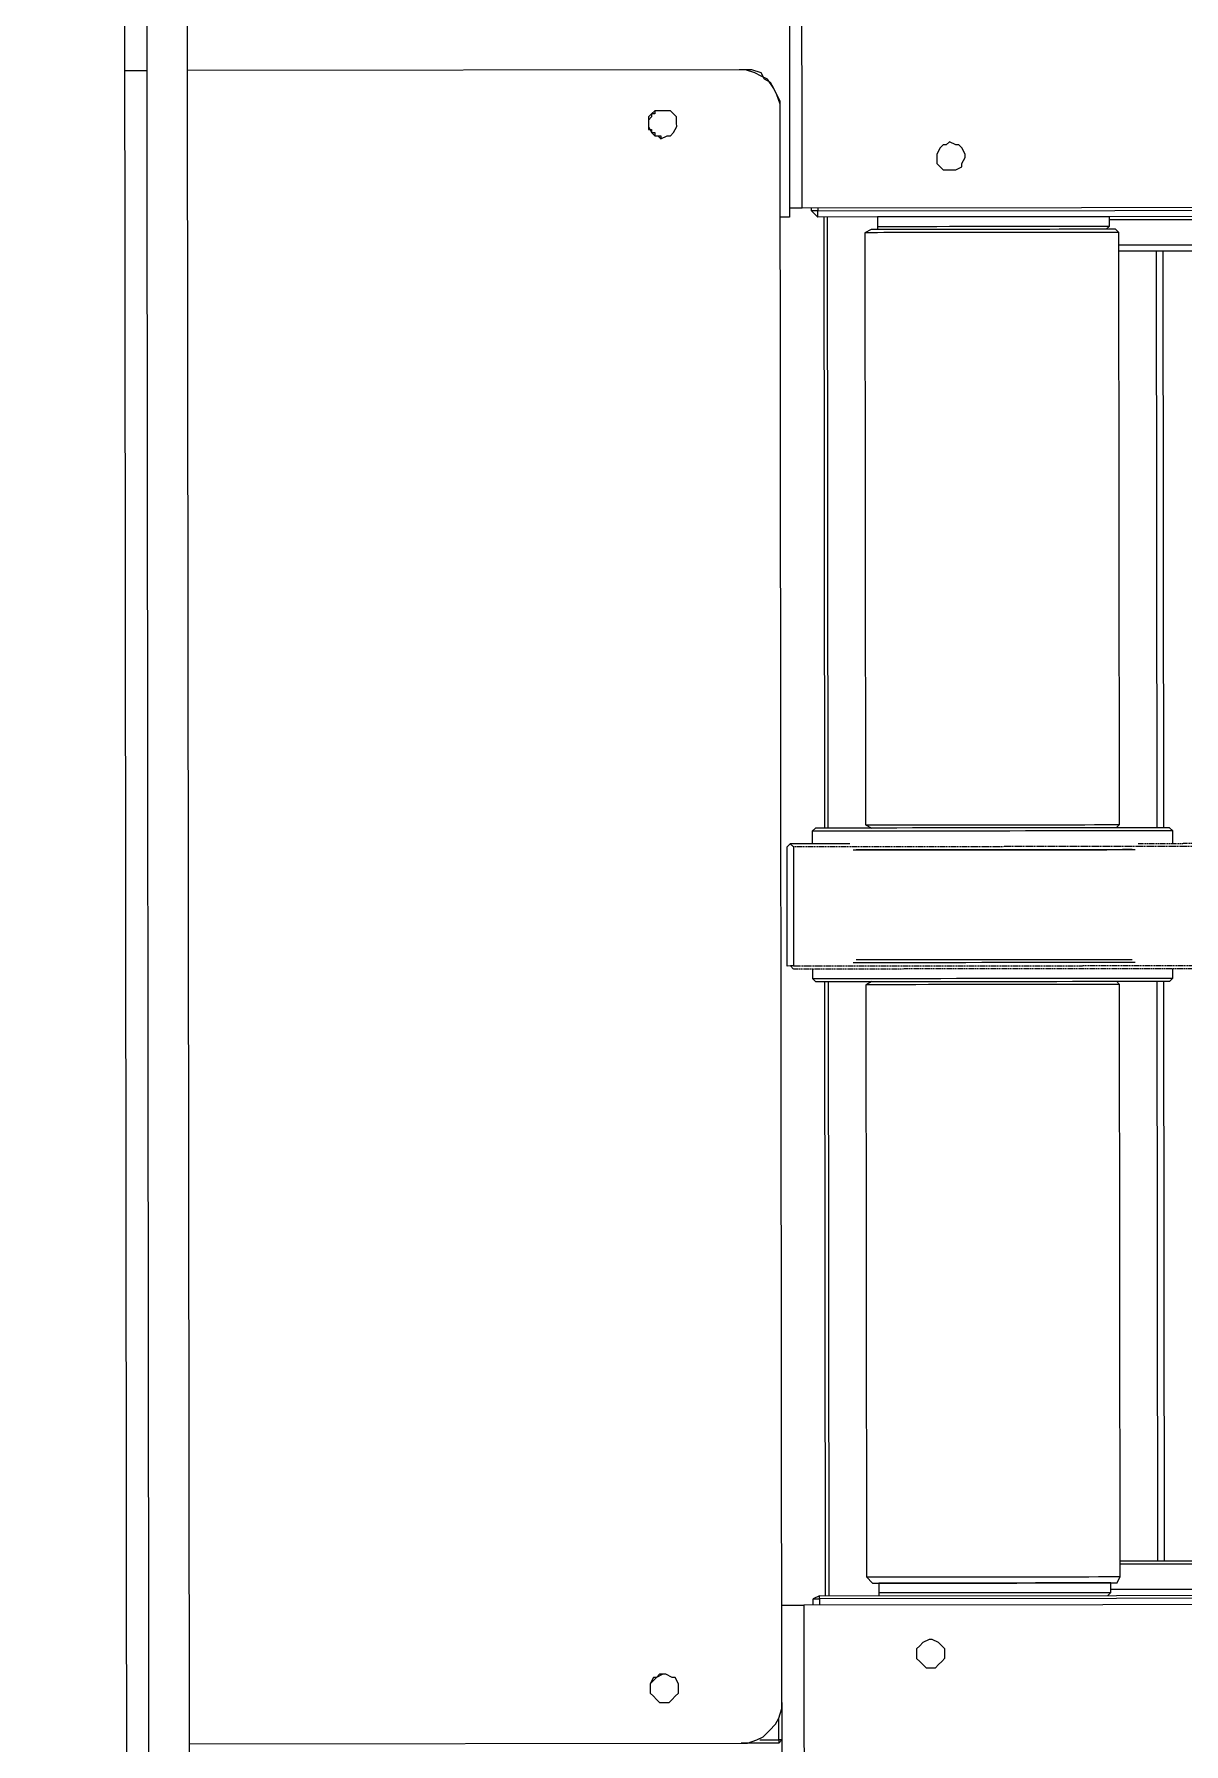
# Model space of a CAD drawing. Header units: feet. Extents: x -99009 to 3252343, y -11094690 to 9035152.
# Drawn here: x 2486816.3 to 2487088, y -1980399.1 to -1979994.8 of the extents above; entities that cross this region are included whole.
import ezdxf

# ---------------------------------------------------------------- set-up
doc = ezdxf.new("R2010")
doc.units = ezdxf.units.FT
doc.linetypes.add('PDF_IMPORT', pattern=[1, 0.8, -0.2])
doc.layers.add('1', color=1, linetype='Continuous')

# ---------------------------------------------------------------- blocks, each defined once
blk = doc.blocks.new('lEVELLING mACHINE')
at = {"color": 200, "lineweight": 25, "transparency": 33554684}
for points in [[(14802.85, 6496.05), (14802.85, 6281.91), (14805.82, 6278.95), (15070.33, 6278.95), (15073.3, 6281.91), (15073.3, 6496.05), (15070.33, 6499.01), (14805.82, 6499.01), (14802.85, 6496.05), (14802.85, 6499.01), (14802.85, 6988.77), (14805.82, 6988.77), (14802.85, 6992.48), (14802.85, 7205.87), (14805.82, 7208.83), (14802.85, 7208.83), (14802.85, 7205.87)], [(14802.85, 7199.2), (14793.22, 7199.2), (14793.22, 6289.32), (14802.85, 6289.32)], [(14653.18, 6932.46), (14653.18, 6941.35), (14653.18, 7044.34), (14652.44, 7044.34), (14651.7, 7044.34), (14650.96, 7044.34), (14650.22, 7044.34), (14648.74, 7044.34), (14648, 7044.34), (13658.1, 7044.34), (13658.1, 6909.49), (14648, 6909.49)], [(14653.18, 6909.49), (14652.44, 6909.49), (14651.7, 6909.49), (14650.96, 6909.49), (14650.22, 6909.49), (14648.74, 6909.49), (14648, 6909.49), (14648, 7044.34)], [(14979.94, 6959.13), (14808.04, 6959.13), (14808.04, 6529.39), (14979.94, 6529.39)], [(14793.22, 6942.09), (14662.82, 6942.09), (14661.33, 6942.09), (14659.11, 6941.35), (14657.63, 6940.61), (14656.15, 6939.13), (14654.66, 6937.65), (14653.92, 6936.17), (14653.18, 6933.94), (14653.18, 6932.46), (14653.18, 6556.06), (14653.18, 6553.84), (14653.92, 6552.36), (14654.66, 6550.88), (14656.15, 6548.65), (14657.63, 6547.91), (14659.11, 6547.17), (14661.33, 6546.43), (14662.82, 6546.43), (14793.22, 6546.43)], [(14653.92, 6942.09), (14662.82, 6942.09), (14661.33, 6942.09), (14659.11, 6941.35), (14657.63, 6940.61), (14656.15, 6939.13), (14654.66, 6937.65), (14653.92, 6936.17), (14653.18, 6933.94), (14653.18, 6932.46), (14653.18, 6556.06), (14653.18, 6554.58), (14653.92, 6552.36), (14654.66, 6550.88), (14655.41, 6549.39), (14656.89, 6548.65), (14657.63, 6547.17), (14659.85, 6546.43), (14661.33, 6546.43), (14662.82, 6546.43)], [(14658.37, 6941.35), (14653.92, 6941.35), (14653.92, 6942.09), (14653.18, 6941.35), (14653.92, 6941.35), (14653.92, 6936.17)], [(14662.82, 6942.09), (14662.82, 6942.09)], [(14653.18, 6932.46), (14653.18, 6932.46)], [(14681.34, 6925.79), (14682.08, 6925.79), (14682.82, 6926.53), (14683.56, 6927.27), (14684.3, 6928.01), (14684.3, 6928.76), (14684.3, 6929.5), (14684.3, 6930.24), (14683.56, 6930.98), (14682.82, 6931.72), (14682.08, 6932.46), (14681.34, 6932.46)], [(14644.29, 6907.27), (13661.06, 6907.27), (13661.06, 6908.01), (14644.29, 6908.01), (14644.29, 6909.49)], [(14645.77, 6909.49), (14645.77, 6908.01), (14644.29, 6908.01), (14644.29, 6907.27), (14645.77, 6908.01)], [(14575.38, 6905.79), (14574.64, 6905.79), (14572.42, 6905.79), (14570.2, 6905.79), (14567.97, 6905.79), (14565.01, 6905.79), (14562.05, 6905.79), (14559.08, 6905.79), (14556.86, 6905.79), (14553.9, 6905.79), (14550.93, 6905.79), (14547.97, 6905.79), (14545.75, 6905.79), (14543.52, 6905.79), (14541.3, 6905.79), (14540.56, 6905.79)], [(14575.38, 6904.3), (14576.13, 6904.3), (14576.87, 6904.3), (14577.61, 6904.3), (14579.09, 6904.3), (14581.31, 6904.3), (14582.79, 6904.3), (14585.76, 6904.3), (14587.98, 6904.3), (14590.94, 6904.3), (14593.17, 6904.3), (14596.87, 6904.3), (14599.84, 6904.3), (14602.8, 6904.3), (14605.76, 6904.3), (14608.73, 6904.3), (14611.69, 6904.3), (14614.65, 6904.3), (14617.62, 6904.3), (14620.58, 6904.3), (14622.8, 6904.3), (14624.29, 6904.3), (14626.51, 6904.3), (14627.99, 6904.3), (14628.73, 6904.3), (14630.21, 6904.3), (14630.21, 6906.53), (14630.21, 6907.27)], [(14576.13, 6907.27), (14575.38, 6906.53), (14575.38, 6904.3), (14576.13, 6904.3)], [(14630.21, 6906.53), (14629.47, 6906.53), (14628.73, 6906.53), (14627.25, 6906.53), (14625.77, 6906.53), (14623.55, 6906.53), (14621.32, 6906.53), (14619.1, 6906.53), (14616.14, 6906.53), (14613.17, 6906.53), (14610.21, 6906.53), (14607.24, 6906.53), (14604.28, 6906.53), (14601.32, 6906.53), (14598.35, 6906.53), (14594.65, 6906.53), (14592.43, 6906.53), (14589.46, 6906.53), (14586.5, 6906.53), (14584.28, 6906.53), (14582.05, 6906.53), (14579.83, 6906.53), (14578.35, 6906.53), (14577.61, 6906.53), (14576.13, 6906.53), (14575.38, 6906.53)], [(14630.21, 6906.53), (14630.21, 6906.53)], [(14642.07, 6762.04), (14642.07, 6907.27)], [(14642.81, 6907.27), (14642.81, 6762.04)], [(14631.7, 6762.04), (14633.18, 6762.79), (14633.18, 6902.82), (14631.7, 6904.3), (14630.21, 6904.3), (14629.47, 6904.3), (14627.99, 6904.3), (14625.77, 6904.3), (14624.29, 6904.3), (14621.32, 6904.3), (14619.1, 6904.3), (14616.14, 6904.3), (14613.17, 6904.3), (14610.21, 6904.3), (14607.24, 6904.3), (14604.28, 6904.3), (14600.58, 6904.3), (14597.61, 6904.3), (14594.65, 6904.3), (14591.68, 6904.3), (14588.72, 6904.3), (14585.76, 6904.3), (14583.53, 6904.3), (14581.31, 6904.3), (14579.09, 6904.3), (14577.61, 6904.3), (14576.13, 6904.3), (14575.38, 6904.3), (14574.64, 6904.3), (14573.9, 6904.3), (14573.16, 6902.82), (14573.16, 6762.79), (14573.9, 6762.04)], [(14633.18, 6902.82), (14632.44, 6902.82), (14631.7, 6902.82), (14630.95, 6902.82), (14629.47, 6902.82), (14627.99, 6902.82), (14625.77, 6902.82), (14623.55, 6902.82), (14621.32, 6902.82), (14618.36, 6902.82), (14616.14, 6902.82), (14613.17, 6902.82), (14609.47, 6902.82), (14606.5, 6902.82), (14603.54, 6902.82), (14599.84, 6902.82), (14596.87, 6902.82), (14593.91, 6902.82), (14590.94, 6902.82), (14587.98, 6902.82), (14585.02, 6902.82), (14582.79, 6902.82), (14580.57, 6902.82), (14578.35, 6902.82), (14576.87, 6902.82), (14575.38, 6902.82), (14573.9, 6902.82), (14573.16, 6902.82)], [(14630.21, 6904.3), (14630.21, 6904.3)], [(14542.78, 6899.86), (14543.52, 6899.86), (14545.75, 6899.86), (14547.97, 6899.86), (14550.93, 6899.86), (14553.9, 6899.86), (14556.86, 6899.86), (14559.08, 6899.86), (14562.05, 6899.86), (14565.01, 6899.86), (14567.97, 6899.86), (14570.2, 6899.86), (14572.42, 6899.86), (14573.16, 6899.86)], [(14573.16, 6899.12), (14571.68, 6899.12), (14569.46, 6899.12), (14567.23, 6899.12), (14564.27, 6899.12), (14561.31, 6899.12), (14558.34, 6899.12), (14556.12, 6899.12), (14553.16, 6899.12), (14550.19, 6899.12), (14547.97, 6899.12), (14545.01, 6899.12), (14543.52, 6899.12), (14542.78, 6899.12)], [(14562.79, 6762.04), (14562.79, 6899.12)], [(14564.27, 6899.12), (14564.27, 6762.04)], [(14645.77, 6759.08), (14645.77, 6761.3), (14645.03, 6762.04), (14644.29, 6762.04), (14643.55, 6762.04), (14642.07, 6762.04), (14640.59, 6762.04), (14638.36, 6762.04), (14636.14, 6762.04), (14633.92, 6762.04), (14630.95, 6762.04), (14627.99, 6762.04), (14625.03, 6762.04), (14621.32, 6762.04), (14618.36, 6762.04), (14614.65, 6762.04), (14610.95, 6762.04), (14606.5, 6762.04), (14602.8, 6762.04), (14599.09, 6762.04), (14595.39, 6762.04), (14591.68, 6762.04), (14587.98, 6762.04), (14584.28, 6762.04), (14580.57, 6762.04), (14577.61, 6762.04), (14574.64, 6762.04), (14571.68, 6762.04), (14569.46, 6762.04), (14567.23, 6762.04), (14565.01, 6762.04), (14563.53, 6762.04), (14562.79, 6762.04), (14561.31, 6762.04), (14560.57, 6761.3), (14560.57, 6759.08)], [(14645.77, 6761.3), (14645.03, 6761.3), (14643.55, 6761.3), (14642.81, 6761.3), (14641.33, 6761.3), (14639.11, 6761.3), (14636.88, 6761.3), (14634.66, 6761.3), (14631.7, 6761.3), (14628.73, 6761.3), (14625.77, 6761.3), (14622.8, 6761.3), (14619.1, 6761.3), (14615.39, 6761.3), (14611.69, 6761.3), (14607.99, 6761.3), (14604.28, 6761.3), (14599.84, 6761.3), (14596.13, 6761.3), (14592.43, 6761.3), (14588.72, 6761.3), (14585.02, 6761.3), (14582.05, 6761.3), (14578.35, 6761.3), (14575.38, 6761.3), (14572.42, 6761.3), (14570.2, 6761.3), (14567.97, 6761.3), (14565.75, 6761.3), (14564.27, 6761.3), (14562.79, 6761.3), (14561.31, 6761.3), (14560.57, 6761.3)], [(14573.16, 6762.79), (14573.9, 6762.79), (14575.38, 6762.79), (14576.87, 6762.79), (14578.35, 6762.79), (14580.57, 6762.79), (14582.79, 6762.79), (14585.02, 6762.79), (14587.98, 6762.79), (14590.94, 6762.79), (14593.91, 6762.79), (14596.87, 6762.79), (14599.84, 6762.79), (14603.54, 6762.79), (14606.5, 6762.79), (14609.47, 6762.79), (14613.17, 6762.79), (14616.14, 6762.79), (14618.36, 6762.79), (14621.32, 6762.79), (14623.55, 6762.79), (14625.77, 6762.79), (14627.99, 6762.79), (14629.47, 6762.79), (14630.95, 6762.79), (14631.7, 6762.79), (14632.44, 6762.79), (14633.18, 6762.79)], [(14633.18, 6762.79), (14633.18, 6762.79)], [(14569.46, 6757.6), (14570.94, 6757.6), (14573.9, 6757.6), (14576.87, 6757.6), (14579.83, 6757.6), (14583.53, 6757.6), (14587.24, 6757.6), (14590.2, 6757.6), (14594.65, 6757.6), (14598.35, 6757.6), (14602.06, 6757.6), (14605.76, 6757.6), (14609.47, 6757.6), (14613.17, 6757.6), (14616.88, 6757.6), (14620.58, 6757.6), (14624.29, 6757.6), (14627.25, 6757.6), (14630.21, 6757.6), (14633.18, 6757.6), (14636.14, 6757.6)], [(14635.4, 6756.86), (14633.92, 6756.86), (14630.95, 6756.86), (14627.99, 6756.86), (14625.03, 6756.86), (14621.32, 6756.86), (14618.36, 6756.86), (14614.65, 6756.86), (14610.95, 6756.86), (14606.5, 6756.86), (14602.8, 6756.86), (14599.09, 6756.86), (14595.39, 6756.86), (14591.68, 6756.86), (14587.98, 6756.86), (14584.28, 6756.86), (14580.57, 6756.86), (14577.61, 6756.86), (14574.64, 6756.86), (14571.68, 6756.86), (14570.2, 6756.86)], [(14636.88, 6729.44), (14650.22, 6729.44), (14650.96, 6729.44), (14650.22, 6730.18), (14650.22, 6758.34), (14650.96, 6758.34), (14650.22, 6759.08)], [(14650.96, 6758.34), (14651.7, 6758.34), (14651.7, 6730.18), (14650.96, 6729.44)], [(14636.14, 6730.92), (14635.4, 6730.92), (14633.18, 6730.92), (14630.21, 6730.92), (14627.25, 6730.92), (14623.55, 6730.92), (14619.84, 6730.92), (14616.88, 6730.92), (14613.17, 6730.92), (14608.73, 6730.92), (14605.02, 6730.92), (14601.32, 6730.92), (14597.61, 6730.92), (14593.91, 6730.92), (14590.2, 6730.92), (14586.5, 6730.92), (14582.79, 6730.92), (14579.83, 6730.92), (14576.13, 6730.92), (14573.16, 6730.92), (14570.94, 6730.92), (14569.46, 6730.92)], [(14570.2, 6730.92), (14572.42, 6730.92), (14574.64, 6730.92), (14578.35, 6730.92), (14581.31, 6730.92), (14584.28, 6730.92), (14587.98, 6730.92), (14591.68, 6730.92), (14595.39, 6730.92), (14599.84, 6730.92), (14603.54, 6730.92), (14607.24, 6730.92), (14610.95, 6730.92), (14614.65, 6730.92), (14618.36, 6730.92), (14622.06, 6730.92), (14625.77, 6730.92), (14628.73, 6730.92), (14631.7, 6730.92), (14634.66, 6730.92), (14635.4, 6730.92)], [(14560.57, 6729.44), (14560.57, 6726.48), (14561.31, 6725.74), (14562.05, 6725.74), (14562.79, 6725.74), (14564.27, 6725.74), (14565.75, 6725.74), (14567.23, 6725.74), (14569.46, 6725.74), (14572.42, 6725.74), (14574.64, 6725.74), (14578.35, 6725.74), (14581.31, 6725.74), (14584.28, 6725.74), (14587.98, 6725.74), (14591.68, 6725.74), (14595.39, 6725.74), (14599.84, 6725.74), (14603.54, 6725.74), (14607.24, 6725.74), (14610.95, 6725.74), (14614.65, 6725.74), (14618.36, 6725.74), (14622.06, 6725.74), (14625.77, 6725.74), (14628.73, 6725.74), (14631.7, 6725.74), (14634.66, 6725.74), (14636.88, 6725.74), (14639.11, 6725.74), (14640.59, 6725.74), (14642.07, 6725.74), (14643.55, 6725.74), (14644.29, 6725.74), (14645.03, 6725.74), (14645.77, 6726.48), (14645.77, 6729.44)], [(14560.57, 6726.48), (14561.31, 6726.48), (14562.05, 6726.48), (14563.53, 6726.48), (14565.01, 6726.48), (14567.23, 6726.48), (14569.46, 6726.48), (14572.42, 6726.48), (14574.64, 6726.48), (14577.61, 6726.48), (14581.31, 6726.48), (14584.28, 6726.48), (14587.98, 6726.48), (14591.68, 6726.48), (14595.39, 6726.48), (14599.09, 6726.48), (14603.54, 6726.48), (14607.24, 6726.48), (14610.95, 6726.48), (14614.65, 6726.48), (14618.36, 6726.48), (14622.06, 6726.48), (14625.03, 6726.48), (14628.73, 6726.48), (14631.7, 6726.48), (14633.92, 6726.48), (14636.88, 6726.48), (14639.11, 6726.48), (14640.59, 6726.48), (14642.81, 6726.48), (14643.55, 6726.48), (14644.29, 6726.48), (14645.03, 6726.48), (14645.77, 6726.48)], [(14562.79, 6589.4), (14562.79, 6725.74)], [(14564.27, 6725.74), (14564.27, 6589.4)], [(14573.9, 6725.74), (14573.16, 6725), (14573.16, 6584.96), (14573.9, 6584.22), (14574.64, 6584.22), (14575.38, 6584.22), (14576.87, 6584.22), (14578.35, 6584.22), (14579.83, 6584.22), (14582.05, 6584.22), (14584.28, 6584.22), (14587.24, 6584.22), (14589.46, 6584.22), (14592.43, 6584.22), (14596.13, 6584.22), (14599.09, 6584.22), (14602.06, 6584.22), (14605.02, 6584.22), (14608.73, 6584.22), (14611.69, 6584.22), (14614.65, 6584.22), (14617.62, 6584.22), (14619.84, 6584.22), (14622.8, 6584.22), (14625.03, 6584.22), (14626.51, 6584.22), (14628.73, 6584.22), (14629.47, 6584.22), (14630.95, 6584.22), (14631.7, 6584.22), (14633.18, 6584.96), (14633.18, 6725), (14631.7, 6725.74)], [(14633.18, 6725), (14632.44, 6725), (14631.7, 6725), (14630.21, 6725), (14628.73, 6725), (14626.51, 6725), (14625.03, 6725), (14622.06, 6725), (14619.84, 6725), (14616.88, 6725), (14613.91, 6725), (14610.95, 6725), (14607.99, 6725), (14604.28, 6725), (14601.32, 6725), (14598.35, 6725), (14594.65, 6725), (14591.68, 6725), (14588.72, 6725), (14586.5, 6725), (14583.53, 6725), (14581.31, 6725), (14579.09, 6725), (14577.61, 6725), (14575.38, 6725), (14574.64, 6725), (14573.9, 6725), (14573.16, 6725)], [(14642.07, 6581.25), (14642.07, 6725.74)], [(14642.81, 6725.74), (14642.81, 6581.25)], [(14542.78, 6589.4), (14544.26, 6589.4), (14546.49, 6589.4), (14549.45, 6589.4), (14551.67, 6589.4), (14554.64, 6589.4), (14557.6, 6589.4), (14560.57, 6589.4), (14563.53, 6589.4), (14565.75, 6589.4), (14568.72, 6589.4), (14570.94, 6589.4), (14573.16, 6589.4)], [(14573.16, 6587.92), (14571.68, 6587.92), (14568.72, 6587.92), (14566.49, 6587.92), (14563.53, 6587.92), (14560.57, 6587.92), (14558.34, 6587.92), (14555.38, 6587.92), (14552.41, 6587.92), (14549.45, 6587.92), (14547.23, 6587.92), (14544.26, 6587.92), (14542.78, 6587.92)], [(14540.56, 6582), (14542.04, 6582), (14544.26, 6582), (14547.23, 6582), (14549.45, 6582), (14552.41, 6582), (14555.38, 6582), (14558.34, 6582), (14560.57, 6582), (14563.53, 6582), (14566.49, 6582), (14568.72, 6582), (14571.68, 6582), (14573.9, 6582), (14575.38, 6582)], [(14573.16, 6584.96), (14573.9, 6584.96), (14574.64, 6584.96), (14575.38, 6584.96), (14577.61, 6584.96), (14579.09, 6584.96), (14581.31, 6584.96), (14583.53, 6584.96), (14586.5, 6584.96), (14588.72, 6584.96), (14591.68, 6584.96), (14594.65, 6584.96), (14598.35, 6584.96), (14601.32, 6584.96), (14604.28, 6584.96), (14607.99, 6584.96), (14610.95, 6584.96), (14613.91, 6584.96), (14616.88, 6584.96), (14619.84, 6584.96), (14622.06, 6584.96), (14625.03, 6584.96), (14626.51, 6584.96), (14628.73, 6584.96), (14630.21, 6584.96), (14631.7, 6584.96), (14632.44, 6584.96), (14633.18, 6584.96)], [(14576.13, 6584.22), (14575.38, 6583.48), (14575.38, 6581.25), (14576.13, 6581.25)], [(14575.38, 6581.25), (14576.13, 6581.25), (14576.87, 6581.25), (14577.61, 6581.25), (14579.09, 6581.25), (14580.57, 6581.25), (14582.79, 6581.25), (14585.02, 6581.25), (14587.24, 6581.25), (14590.2, 6581.25), (14593.17, 6581.25), (14596.13, 6581.25), (14599.09, 6581.25), (14602.06, 6581.25), (14605.76, 6581.25), (14608.73, 6581.25), (14611.69, 6581.25), (14614.65, 6581.25), (14617.62, 6581.25), (14619.84, 6581.25), (14622.06, 6581.25), (14624.29, 6581.25), (14626.51, 6581.25), (14627.99, 6581.25), (14628.73, 6581.25), (14629.47, 6581.25), (14630.21, 6581.25), (14630.21, 6583.48), (14630.21, 6584.22)], [(14630.21, 6583.48), (14629.47, 6583.48), (14628.73, 6583.48), (14627.25, 6583.48), (14625.03, 6583.48), (14623.55, 6583.48), (14621.32, 6583.48), (14618.36, 6583.48), (14616.14, 6583.48), (14613.17, 6583.48), (14610.21, 6583.48), (14607.24, 6583.48), (14604.28, 6583.48), (14600.58, 6583.48), (14597.61, 6583.48), (14594.65, 6583.48), (14591.68, 6583.48), (14588.72, 6583.48), (14586.5, 6583.48), (14584.28, 6583.48), (14582.05, 6583.48), (14579.83, 6583.48), (14578.35, 6583.48), (14576.87, 6583.48), (14576.13, 6583.48), (14575.38, 6583.48)], [(14648, 6579.03), (13658.1, 6579.03), (13658.1, 6444.18), (14648, 6444.18)], [(14630.21, 6581.25), (14630.21, 6581.25)], [(14644.29, 6581.25), (14645.77, 6579.77)], [(14644.29, 6579.03), (14644.29, 6579.77), (14645.77, 6579.77), (14645.77, 6579.03)], [(14650.96, 6579.03), (14650.22, 6579.03), (14648.74, 6579.03), (14648, 6579.03), (14648, 6444.18), (14648.74, 6444.18), (14650.22, 6444.18), (14650.96, 6444.18), (14651.7, 6444.18), (14652.44, 6444.18), (14653.18, 6444.18), (14653.18, 6489.38)], [(14793.22, 6489.38), (14650.96, 6489.38), (14650.96, 6581.25), (14653.18, 6581.25)], [(14681.34, 6556.06), (14682.08, 6556.06), (14682.82, 6556.06), (14682.82, 6556.8), (14683.56, 6556.8), (14683.56, 6557.54), (14684.3, 6558.29), (14684.3, 6559.03), (14684.3, 6559.77), (14684.3, 6560.51), (14683.56, 6560.51), (14683.56, 6561.25), (14682.82, 6561.25), (14682.82, 6561.99), (14682.08, 6561.99), (14681.34, 6561.99), (14681.34, 6562.73)], [(14653.18, 6556.06), (14653.18, 6556.06)], [(14662.82, 6546.43), (14662.82, 6546.43)], [(14808.04, 6546.43), (14802.85, 6546.43)]]:
    blk.add_lwpolyline(points, dxfattribs=at)
for points in [[(14681.34, 6932.46), (14679.86, 6932.46), (14679.12, 6931.72), (14678.37, 6930.98), (14677.63, 6930.24), (14677.63, 6928.76), (14677.63, 6928.01), (14678.37, 6926.53), (14679.12, 6926.53), (14680.6, 6925.79), (14681.34, 6925.79), (14682.82, 6926.53), (14683.56, 6926.53), (14684.3, 6928.01), (14684.3, 6928.76), (14684.3, 6930.24), (14683.56, 6930.98), (14682.82, 6931.72), (14682.08, 6932.46)], [(14617.62, 6924.31), (14616.88, 6924.31), (14616.14, 6923.57), (14615.39, 6922.83), (14614.65, 6922.09), (14614.65, 6920.61), (14614.65, 6919.86), (14615.39, 6919.12), (14616.14, 6918.38), (14617.62, 6917.64), (14618.36, 6917.64), (14619.84, 6918.38), (14620.58, 6919.12), (14621.32, 6919.86), (14621.32, 6920.61), (14621.32, 6922.09), (14620.58, 6922.83), (14619.84, 6923.57), (14619.1, 6924.31)], [(13661.06, 6581.25), (14644.29, 6581.25), (14644.29, 6579.77), (13661.06, 6579.77)], [(14613.17, 6563.47), (14613.91, 6564.21), (14614.65, 6564.21), (14615.39, 6564.95), (14616.14, 6566.44), (14616.14, 6567.18), (14616.14, 6568.66), (14615.39, 6569.4), (14614.65, 6570.14), (14613.17, 6570.14), (14612.43, 6570.14), (14611.69, 6570.14), (14610.21, 6569.4), (14610.21, 6568.66), (14609.47, 6567.18), (14609.47, 6566.44), (14610.21, 6564.95), (14610.95, 6564.21), (14611.69, 6564.21)], [(14681.34, 6562.73), (14679.86, 6561.99), (14679.12, 6561.99), (14678.37, 6561.25), (14677.63, 6559.77), (14677.63, 6559.03), (14677.63, 6557.54), (14678.37, 6556.8), (14679.12, 6556.06), (14680.6, 6556.06), (14681.34, 6556.06), (14682.82, 6556.06), (14683.56, 6556.8), (14684.3, 6557.54), (14684.3, 6559.03), (14684.3, 6559.77), (14683.56, 6561.25), (14682.82, 6561.99), (14682.08, 6561.99)]]:
    blk.add_lwpolyline(points, close=True, dxfattribs=at)
at = {"color": 200, "linetype": 'PDF_IMPORT', "lineweight": 25, "ltscale": 0.044444, "transparency": 33554684}
for points in [[(14650.22, 6758.34), (13655.14, 6758.34)], [(13655.14, 6730.18), (14650.22, 6730.18)]]:
    blk.add_lwpolyline(points, dxfattribs=at)
at = {"color": 200, "linetype": 'PDF_IMPORT', "lineweight": 25, "ltscale": 0.041667, "transparency": 33554684}
for points in [[(13736.64, 6759.08), (14650.22, 6759.08)], [(14568.72, 6729.44), (13655.14, 6729.44)]]:
    blk.add_lwpolyline(points, dxfattribs=at)
blk = doc.blocks.new('A$Cac12730c')
blk.add_blockref('lEVELLING mACHINE', (-11218.13, -5688.95))

msp = doc.modelspace()

# ---------------------------------------------------------------- linework, layer by layer
at = {"layer": '1'}
msp.add_arc((2520410.24778, -1978395.99612), 100000, 84.1346387202, 194.3871675539, dxfattribs=at)

# ---------------------------------------------------------------- block references
at = {"transparency": 33554684, "rotation": 180.0650517140762}
msp.add_blockref('A$Cac12730c', (2490426.6334, -1979141.86212), dxfattribs=at)

doc.saveas('drawing.dxf')
